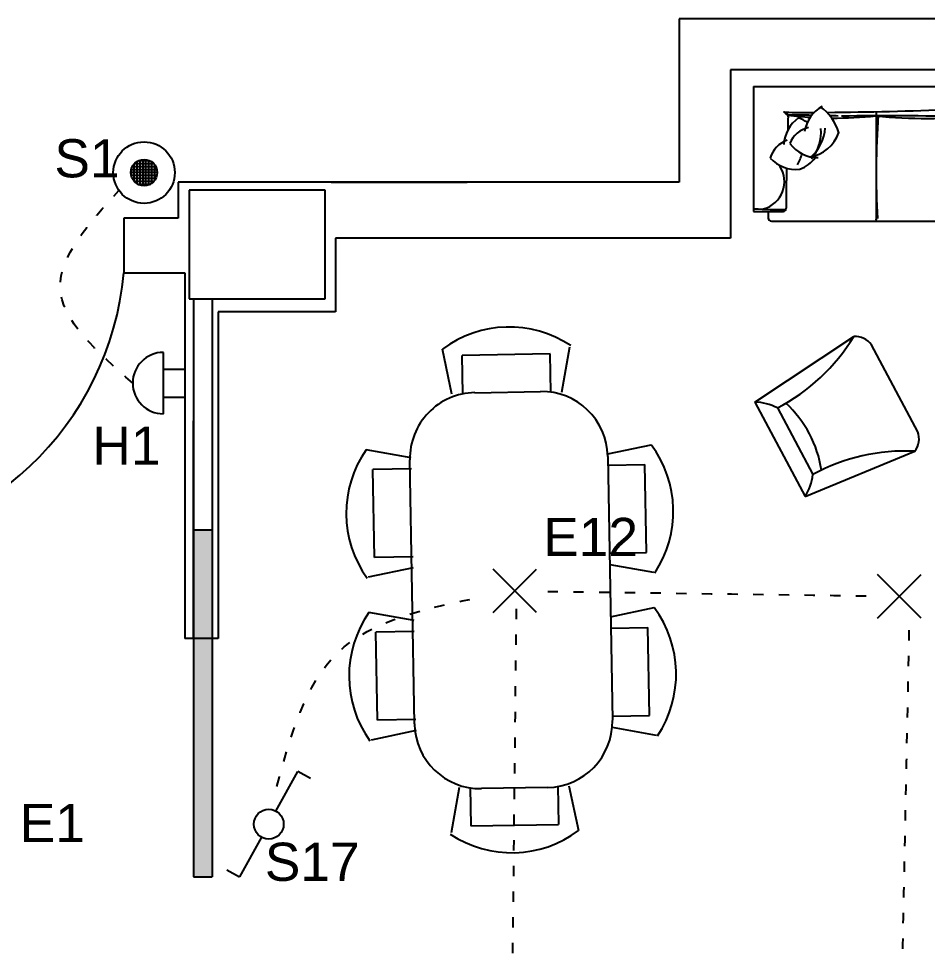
# Model space of a CAD drawing. Header units: millimetres. Extents: x 2377 to 4712, y -254 to 3188.
# Drawn here: x 4463.5 to 4516.5, y 1844.9 to 1899.6 of the extents above; entities that cross this region are included whole.
import ezdxf

# ---------------------------------------------------------------- set-up
doc = ezdxf.new("R2010")
doc.units = ezdxf.units.MM
doc.set_wipeout_variables(frame=1)
doc.linetypes.add('ACAD_ISO03W100', pattern=[30, 12, -18])
doc.layers.add('C1', color=10, linetype='Continuous')
doc.layers.add('Mobiliario', color=254, linetype='Continuous')
doc.styles.get("Standard").update_dxf_attribs({"font": 'arial.ttf'})

# ---------------------------------------------------------------- blocks, each defined once
blk = doc.blocks.new('sl06-3')
blk.add_wipeout([(-1.0966, 0), (-1.0966, -0.7853), (-1.0036, -0.7853), (-1.0036, -0.8265), (-0.9978, -0.8406), (-0.9837, -0.8464), (0.9837, -0.8464), (0.9978, -0.8406), (1.0036, -0.8265), (1.0036, -0.7853), (1.0966, -0.7853), (1.0966, 0)])
for p, q in [((-1.0966, 0), (0.1875, 0)), ((-1.0966, 0), (-1.0966, -0.7853)), ((1.0966, 0), (0.1875, 0)), ((1.0966, 0), (1.0966, -0.7853)), ((-0.3246, -0.1625), (-0.3246, -0.8353)), ((0.3246, -0.1625), (0.3246, -0.8353)), ((-1.0966, -0.7853), (-0.9106, -0.7853)), ((-1.0036, -0.7853), (-1.0036, -0.8265)), ((1.0966, -0.7853), (0.9106, -0.7853)), ((1.0036, -0.7853), (1.0036, -0.8265)), ((-0.9837, -0.8464), (0.9837, -0.8464))]:
    blk.add_line(p, q)
for centre, radius, start, end in [((-0.9115, -0.1941), 0.0345, 350.31757, 84.06189), ((-0.7342, 3.5215), 3.685, 267.45507, 270.28665), ((-0.8779, -0.1598), 0.0199, 180, 270.27282), ((-0.5614, -0.3148), 0.2162, 118.63652, 171.075), ((-0.8324, -0.361), 0.281, 14.66158, 56.53159), ((-0.9098, 27.8135), 27.9769, 270.56496, 272.17946), ((0.3306, 1.1932), 1.3481, 262.48022, 263.90653), ((0.0444, 1.1932), 1.3481, 276.09347, 277.51978), ((0.7788, 7.5377), 7.7012, 265.84509, 268.92239), ((0.8324, -0.361), 0.281, 123.46841, 165.33842), ((0.5614, -0.3148), 0.2162, 8.925, 61.36348), ((0.7342, 3.5215), 3.685, 269.71335, 272.54493), ((0.9115, -0.1941), 0.0345, 95.93811, 189.68243), ((0.8779, -0.1598), 0.0199, 269.72718, 0), ((-0.6902, -0.3749), 0.2162, 124.63652, 177.075), ((-3.4155, -0.1761), 2.5381, 357.88778, 359.46066), ((-0.835, -7.4686), 7.2889, 89.18036, 90.33624), ((-0.5824, 2.2686), 2.4661, 263.11888, 266.34131), ((-0.9087, -0.4612), 0.281, 57.5154, 70.12624), ((-0.835, -7.4686), 7.2889, 87.86106, 88.27024), ((-0.5824, 2.2686), 2.4661, 269.49859, 276.00017), ((-0.2528, -43.6276), 43.4436, 89.36636, 90.38259), ((4.318, -0.5352), 4.6427, 175.6133, 183.63037), ((0.0029, 3.161), 3.361, 264.40858, 275.49189), ((0.4227, -7.1779), 6.994, 89.01484, 91.59854), ((4.9672, -0.5352), 4.6427, 175.6133, 183.63037), ((0.5874, 2.1912), 2.3887, 264.00089, 270.3979), ((0.835, -7.4686), 7.2889, 91.72976, 92.13894), ((0.835, -7.4686), 7.2889, 89.66376, 90.81964), ((0.5874, 2.1912), 2.3887, 273.6594, 276.98462), ((0.9087, -0.4612), 0.281, 109.87376, 122.4846), ((0.6902, -0.3749), 0.2162, 2.925, 55.36348), ((3.4155, -0.1761), 2.5381, 180.53934, 182.11222), ((-0.7126, -0.4211), 0.1685, 102.91983, 157.80666), ((-0.7745, -0.2185), 0.2255, 277.57851, 341.99768), ((-0.9251, -0.2363), 0.281, 313.11053, 354.98055), ((-0.9524, -0.2823), 0.281, 322.07923, 3.94925), ((0.7745, -0.2185), 0.2255, 198.00232, 262.42149), ((0.9251, -0.2363), 0.281, 185.01945, 226.88947), ((0.9524, -0.2823), 0.281, 176.05075, 217.92077), ((0.7126, -0.4211), 0.1685, 22.19334, 77.08017), ((-0.8295, -0.4964), 0.1685, 108.91983, 163.80666), ((0.8295, -0.4964), 0.1685, 16.19334, 71.08017), ((-0.6906, -0.225), 0.2216, 216.58499, 270.12951), ((0.6906, -0.225), 0.2216, 269.87049, 323.41501), ((-0.8281, -0.2991), 0.2216, 222.58499, 276.12951), ((-1.0627, -0.3498), 0.281, 329.67387, 345.03198), ((-0.8859, -0.3091), 0.2255, 291.17316, 322.62771), ((0.8859, -0.3091), 0.2255, 217.37229, 248.82684), ((1.0627, -0.3498), 0.281, 194.96802, 210.32613), ((0.8281, -0.2991), 0.2216, 263.87049, 317.41501), ((-1.0813, -0.5963), 0.1791, 285.63795, 32.29929), ((6.3981, -0.7225), 7.2889, 178.34931, 180.33624), ((-6.3981, -0.7225), 7.2889, 359.66376, 1.65069), ((1.0813, -0.5963), 0.1791, 147.70071, 254.36205), ((-0.9106, -0.7653), 0.0199, 270, 0.27282), ((0.9106, -0.7653), 0.0199, 179.72718, 270), ((-0.9275, 1.8763), 2.6492, 266.40891, 270.85836), ((0.9275, 1.8763), 2.6492, 269.14164, 273.59109), ((-0.9837, -0.8265), 0.0199, 180, 270), ((0.9837, -0.8265), 0.0199, 270, 0)]:
    blk.add_arc(centre, radius, start, end)
for p in [(-0.3246, -0.8353), (0.3246, -0.8353)]:
    blk.add_point(p)
blk = doc.blocks.new('sl06-1')
blk.add_wipeout([(0, -0.3127), (0, 0.3127), (0.6906, 0.3798), (0.7219, 0.361), (0.7398, 0.3422), (0.7501, 0.32), (0.7597, 0.2878), (0.7597, -0.2878), (0.7514, -0.3185), (0.7356, -0.3456), (0.7116, -0.3674), (0.6906, -0.3798)])
at = {"linetype": 'ByBlock'}
for p, q in [((0, 0.3127), (0.6906, 0.3798)), ((0, 0.3127), (0, -0.3127)), ((0.7597, -0.2878), (0.7597, 0.2878)), ((0.1001, 0.2206), (0.1001, -0.2206)), ((0, -0.3127), (0.6906, -0.3798))]:
    blk.add_line(p, q, dxfattribs=at)
for centre, radius, start, end in [((0.1135, 1.3453), 1.1248, 269.3185, 300.8671), ((0.6429, 0.2722), 0.1178, 7.6143, 66.1255), ((-0.1461, 0.0532), 0.2978, 34.1973, 60.6083), ((-0.4779, 0), 0.6726, 340.7839, 19.2161), ((-0.1461, -0.0532), 0.2978, 299.3917, 325.8027), ((0.1135, -1.3453), 1.1248, 59.1329, 90.6815), ((0.6429, -0.2722), 0.1178, 293.8745, 352.3857)]:
    blk.add_arc(centre, radius, start, end, dxfattribs=at)
blk = doc.blocks.new('*X19')
at = {"color": 0}
for p, q in [((255.25, 81.215), (255.25, 82.735)), ((255.264, 82.75), (256.908, 82.75)), ((255.5, 81.009), (255.5, 82.941)), ((255.611, 83), (256.561, 83)), ((255.75, 80.896), (255.75, 83.054)), ((256, 80.848), (256, 83.101)), ((256.25, 80.857), (256.25, 83.093)), ((256.5, 80.924), (256.5, 83.026)), ((256.75, 81.061), (256.75, 82.889)), ((257, 81.311), (257, 82.639)), ((254.956, 82), (257.216, 82)), ((254.99, 82.25), (257.182, 82.25)), ((255, 81.663), (255, 82.287)), ((255.086, 82.5), (257.086, 82.5)), ((254.979, 81.75), (257.193, 81.75)), ((255.061, 81.5), (257.111, 81.5)), ((255.219, 81.25), (256.953, 81.25)), ((255.515, 81), (256.657, 81))]:
    blk.add_line(p, q, dxfattribs=at)

msp = doc.modelspace()

# ---------------------------------------------------------------- hatches: boundary and pattern name
h = msp.add_hatch(color=256)
h.dxf.hatch_style = 1
h.paths.add_polyline_path([(4474.771, 1869.799), (4473.678, 1869.799), (4473.678, 1863.438), (4474.771, 1863.438)])
h = msp.add_hatch(color=256)
h.dxf.hatch_style = 1
h.paths.add_polyline_path([(4474.771, 1863.438), (4473.678, 1863.438), (4473.678, 1849.532), (4474.771, 1849.532)])

# ---------------------------------------------------------------- linework, layer by layer
for p, q in [((4502.047, 1899.63), (4502.047, 1890.089)), ((4532.925, 1899.63), (4502.047, 1899.63)), ((4505.057, 1896.654), (4505.057, 1886.814)), ((4527.682, 1896.654), (4505.057, 1896.654)), ((4502.047, 1890.089), (4472.795, 1890.089)), ((4472.795, 1890.089), (4472.795, 1887.978)), ((4481.725, 1890.089), (4489.676, 1890.089)), ((4481.374, 1889.63), (4473.423, 1889.63)), ((4473.423, 1889.63), (4473.423, 1883.269)), ((4481.374, 1883.269), (4481.374, 1889.63)), ((4472.795, 1887.978), (4469.614, 1887.978)), ((4469.614, 1887.978), (4469.614, 1884.798)), ((4505.057, 1886.814), (4481.979, 1886.814)), ((4481.979, 1886.814), (4481.979, 1882.521)), ((4469.614, 1884.798), (4473.181, 1884.798)), ((4473.181, 1884.798), (4473.181, 1863.438)), ((4473.423, 1883.269), (4481.374, 1883.269)), ((4473.678, 1883.269), (4473.678, 1863.438)), ((4474.771, 1883.269), (4474.771, 1863.438)), ((4481.979, 1882.521), (4475.125, 1882.521)), ((4475.125, 1882.521), (4475.125, 1863.438)), ((4473.678, 1863.438), (4473.678, 1876.16)), ((4473.678, 1863.438), (4473.678, 1869.799)), ((4473.678, 1869.799), (4474.771, 1869.799)), ((4474.771, 1863.438), (4473.181, 1863.438)), ((4473.678, 1863.438), (4473.678, 1849.532)), ((4475.125, 1863.438), (4474.771, 1863.438)), ((4474.771, 1863.438), (4474.771, 1849.532)), ((4473.678, 1849.532), (4474.771, 1849.532))]:
    msp.add_line(p, q)
at = {"layer": 'C1'}
for p, q in [((4473.181, 1881.162), (4473.181, 1879.178)), ((4471.926, 1879.178), (4473.181, 1879.178)), ((4471.926, 1877.54), (4473.181, 1877.54)), ((4473.181, 1877.54), (4473.181, 1875.556)), ((4493.727, 1864.96), (4491.188, 1867.498)), ((4491.188, 1864.96), (4493.727, 1867.498))]:
    msp.add_line(p, q, dxfattribs=at)
at = {"layer": 'C1', "color": 1}
for p, q in [((4471.926, 1876.564), (4471.926, 1880.154)), ((4478.501, 1853.366), (4479.785, 1855.681)), ((4480.521, 1855.273), (4479.785, 1855.681)), ((4477.659, 1851.847), (4476.375, 1849.532)), ((4475.639, 1849.94), (4476.375, 1849.532))]:
    msp.add_line(p, q, dxfattribs=at)
at = {"layer": 'C1', "transparency": 33554687}
for p, q in [((4516.181, 1864.64), (4513.643, 1867.178)), ((4513.643, 1864.64), (4516.181, 1867.178))]:
    msp.add_line(p, q, dxfattribs=at)
at = {"layer": 'C1', "color": 1}
for centre, radius in [((4470.796, 1890.647), 1.795), ((4470.796, 1890.647), 0.771), ((4478.08, 1852.607), 0.869)]:
    msp.add_circle(centre, radius, dxfattribs=at)
msp.add_arc((4471.926, 1878.359), 1.795, 90, 270, dxfattribs=at)
at = {"layer": 'C1', "linetype": 'ACAD_ISO03W100', "ltscale": 0.05, "transparency": 33554687}
for points in [[(4470.131, 1878.359), (4465.898, 1883.933), (4469.328, 1889.611)], [(4494.371, 1866.194), (4513.467, 1865.932)], [(4478.548, 1854.815), (4482.095, 1862.602), (4490.593, 1865.892)], [(4492.527, 1865.171), (4492.268, 1840.218)], [(4515.471, 1863.927), (4514.974, 1839.47)]]:
    msp.add_spline(points, degree=3, dxfattribs=at)
at = {"layer": 'Mobiliario'}
for p, q in [((4488.781, 1877.717), (4488.225, 1880.341)), ((4495.203, 1877.829), (4495.667, 1880.471)), ((4494.521, 1880.066), (4489.384, 1879.976)), ((4489.423, 1877.729), (4489.384, 1879.976)), ((4494.561, 1877.818), (4494.521, 1880.066)), ((4490.107, 1877.799), (4493.96, 1877.867)), ((4497.875, 1874.219), (4500.417, 1874.758)), ((4486.404, 1874.002), (4483.762, 1874.467)), ((4486.59, 1858.467), (4486.321, 1873.879)), ((4497.88, 1874.081), (4498.149, 1858.669)), ((4497.889, 1873.561), (4500.052, 1873.598)), ((4500.142, 1868.461), (4500.052, 1873.598)), ((4486.415, 1873.36), (4484.167, 1873.321)), ((4484.257, 1868.184), (4484.167, 1873.321)), ((4486.505, 1868.223), (4484.257, 1868.184)), ((4497.979, 1868.423), (4500.142, 1868.461)), ((4486.516, 1867.581), (4483.892, 1867.024)), ((4497.991, 1867.765), (4500.547, 1867.315)), ((4486.57, 1864.498), (4483.928, 1864.963)), ((4498.044, 1864.715), (4500.583, 1865.253)), ((4486.581, 1863.856), (4484.333, 1863.817)), ((4484.423, 1858.679), (4484.333, 1863.817)), ((4498.055, 1864.056), (4500.218, 1864.094)), ((4500.308, 1858.957), (4500.218, 1864.094)), ((4498.145, 1858.919), (4500.308, 1858.957)), ((4486.67, 1858.719), (4484.423, 1858.679)), ((4498.135, 1858.264), (4500.713, 1857.811)), ((4486.682, 1858.076), (4484.058, 1857.52)), ((4489.194, 1854.742), (4488.729, 1852.1)), ((4489.836, 1854.753), (4489.875, 1852.505)), ((4494.363, 1854.748), (4490.51, 1854.681)), ((4494.973, 1854.843), (4495.012, 1852.595)), ((4495.615, 1854.854), (4496.172, 1852.23)), ((4489.875, 1852.505), (4495.012, 1852.595))]:
    msp.add_line(p, q, dxfattribs=at)
for centre, radius, start, end in [((4451.976, 1886.388), 17.71, 271.8108, 354.8483), ((4492.115, 1875.121), 6.51, 56.419, 126.698), ((4490.174, 1873.946), 3.854, 91, 181), ((4494.027, 1874.014), 3.854, 1, 91), ((4495.197, 1870.867), 6.51, 326.419, 36.698), ((4489.114, 1870.761), 6.51, 145.302, 215.581), ((4489.28, 1861.257), 6.51, 145.302, 215.581), ((4495.363, 1861.363), 6.51, 326.419, 36.698), ((4490.443, 1858.534), 3.854, 181, 271), ((4494.296, 1858.601), 3.854, 271, 1), ((4492.281, 1857.45), 6.51, 236.419, 306.698)]:
    msp.add_arc(centre, radius, start, end, dxfattribs=at)

# ---------------------------------------------------------------- block references
at = {"layer": 'C1', "xscale": 0.6824504265899043, "yscale": 0.6824504265899043, "zscale": 0.6824504265899043}
msp.add_blockref('*X19', (4296.03, 1834.703), dxfattribs=at)
at = {"layer": 'Mobiliario', "xscale": 9.283063534688472, "yscale": 9.283063534688472, "zscale": 9.283063534688472}
msp.add_blockref('sl06-3', (4516.57, 1895.666), dxfattribs=at)
at = {"layer": 'Mobiliario', "xscale": 9.987345733327352, "yscale": 9.987345733327352, "zscale": 9.987345733327352, "rotation": 27.99617289853154}
msp.add_blockref('sl06-1', (4507.939, 1874.491), dxfattribs=at)

# ---------------------------------------------------------------- texts
at = {"layer": 'C1', "color": 165, "linetype": 'ACAD_ISO03W100', "true_color": 0x5e67af, "transparency": 33554687, "char_height": 2.2296, "attachment_point": 1}
for s, insert in [('{\\C256;S1}', (4465.557, 1892.598)), ('{\\C256;H1}', (4467.774, 1875.822)), ('{\\C256;E12}', (4494.108, 1870.491)), ('{\\C256;E1}', (4463.533, 1853.791)), ('{\\C256;S17}', (4477.85, 1851.526))]:
    msp.add_mtext_dynamic_manual_height_columns(s, width=13.15217, gutter_width=11.148, heights=[0], dxfattribs=dict(at, insert=insert))

doc.saveas('drawing.dxf')
